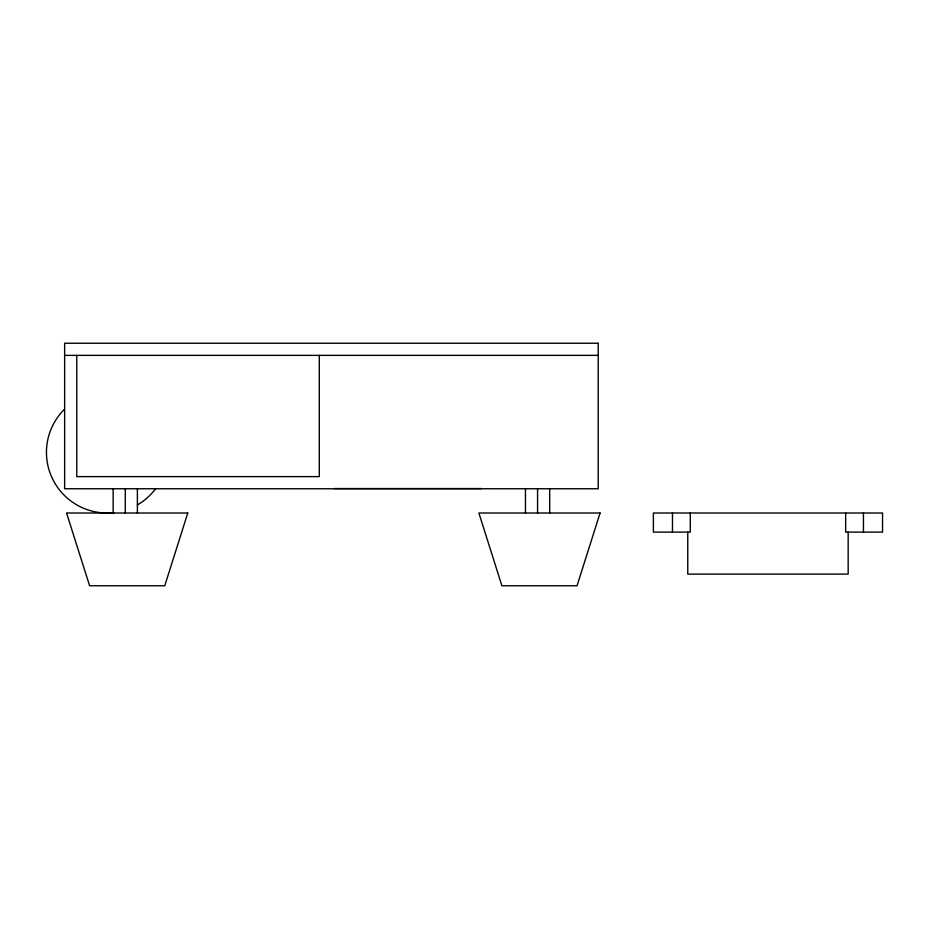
<?xml version="1.0" encoding="UTF-8"?>
<svg xmlns="http://www.w3.org/2000/svg" width="929" height="929" viewBox="0 0 929 929"><rect width="100%" height="100%" fill="white"/><g stroke="black" fill="none" stroke-linecap="round" stroke-linejoin="round"><path stroke-width="1.39" d="M64.635 355.366L598.206 355.366M334.289 488.561L481.327 488.561M863.447 513.005L863.447 532.108M848.177 532.108L848.177 574.11L687.762 574.11L687.762 532.108M845.657 513.005L845.657 532.108L882.55 532.108L882.55 513.005L653.389 513.005L653.389 532.108L690.282 532.108L690.282 513.005M672.48 513.005L672.48 532.108M549.689 488.817L549.689 513.005M537.577 488.817L537.577 513.005M525.454 488.817L525.454 513.005M319.297 355.366L319.297 476.623L76.77 476.623L76.77 355.366M137.387 488.817L137.387 513.005M125.276 488.817L125.276 513.005M113.152 488.817L113.152 513.005M155.619 488.7A60.629 60.629 0 0 1 137.399 504.888M114.279 512.576A60.629 60.629 0 0 1 64.206 409.503M187.774 513.005L164.747 585.769L89.602 585.769L66.574 513.005L187.774 513.005M600.076 513.005L577.048 585.769L501.904 585.769L478.876 513.005L600.076 513.005M598.206 343.231L64.635 343.231L64.635 488.759L598.206 488.759L598.206 343.231"/></g></svg>
